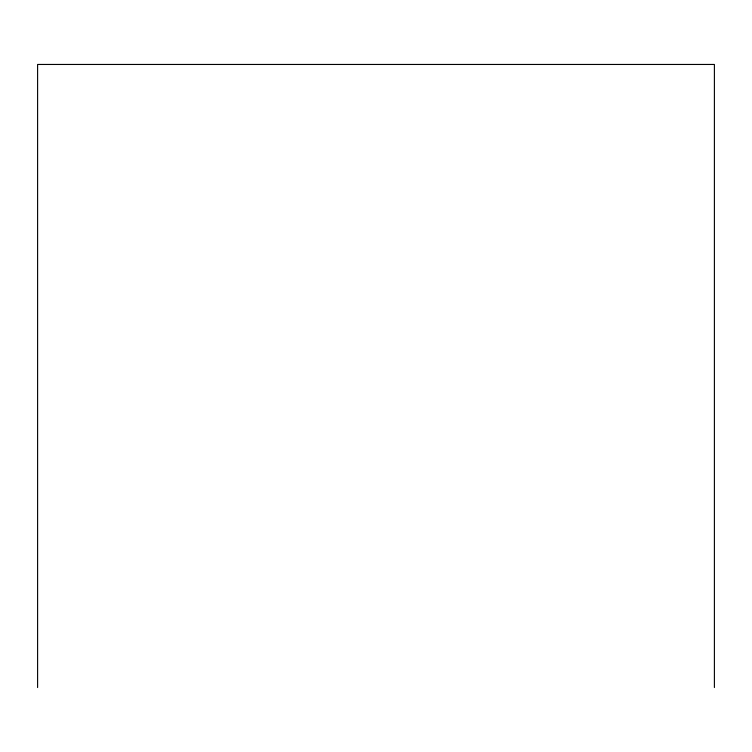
<?xml version="1.0" encoding="UTF-8"?>
<svg xmlns="http://www.w3.org/2000/svg" width="752" height="752" viewBox="0 0 752 752"><rect width="100%" height="100%" fill="white"/><g stroke="black" fill="none" stroke-linecap="round" stroke-linejoin="round"><path stroke-width="1.13" d="M714.4 687.544L714.4 64.456L37.6 64.456L37.6 687.544"/></g></svg>
